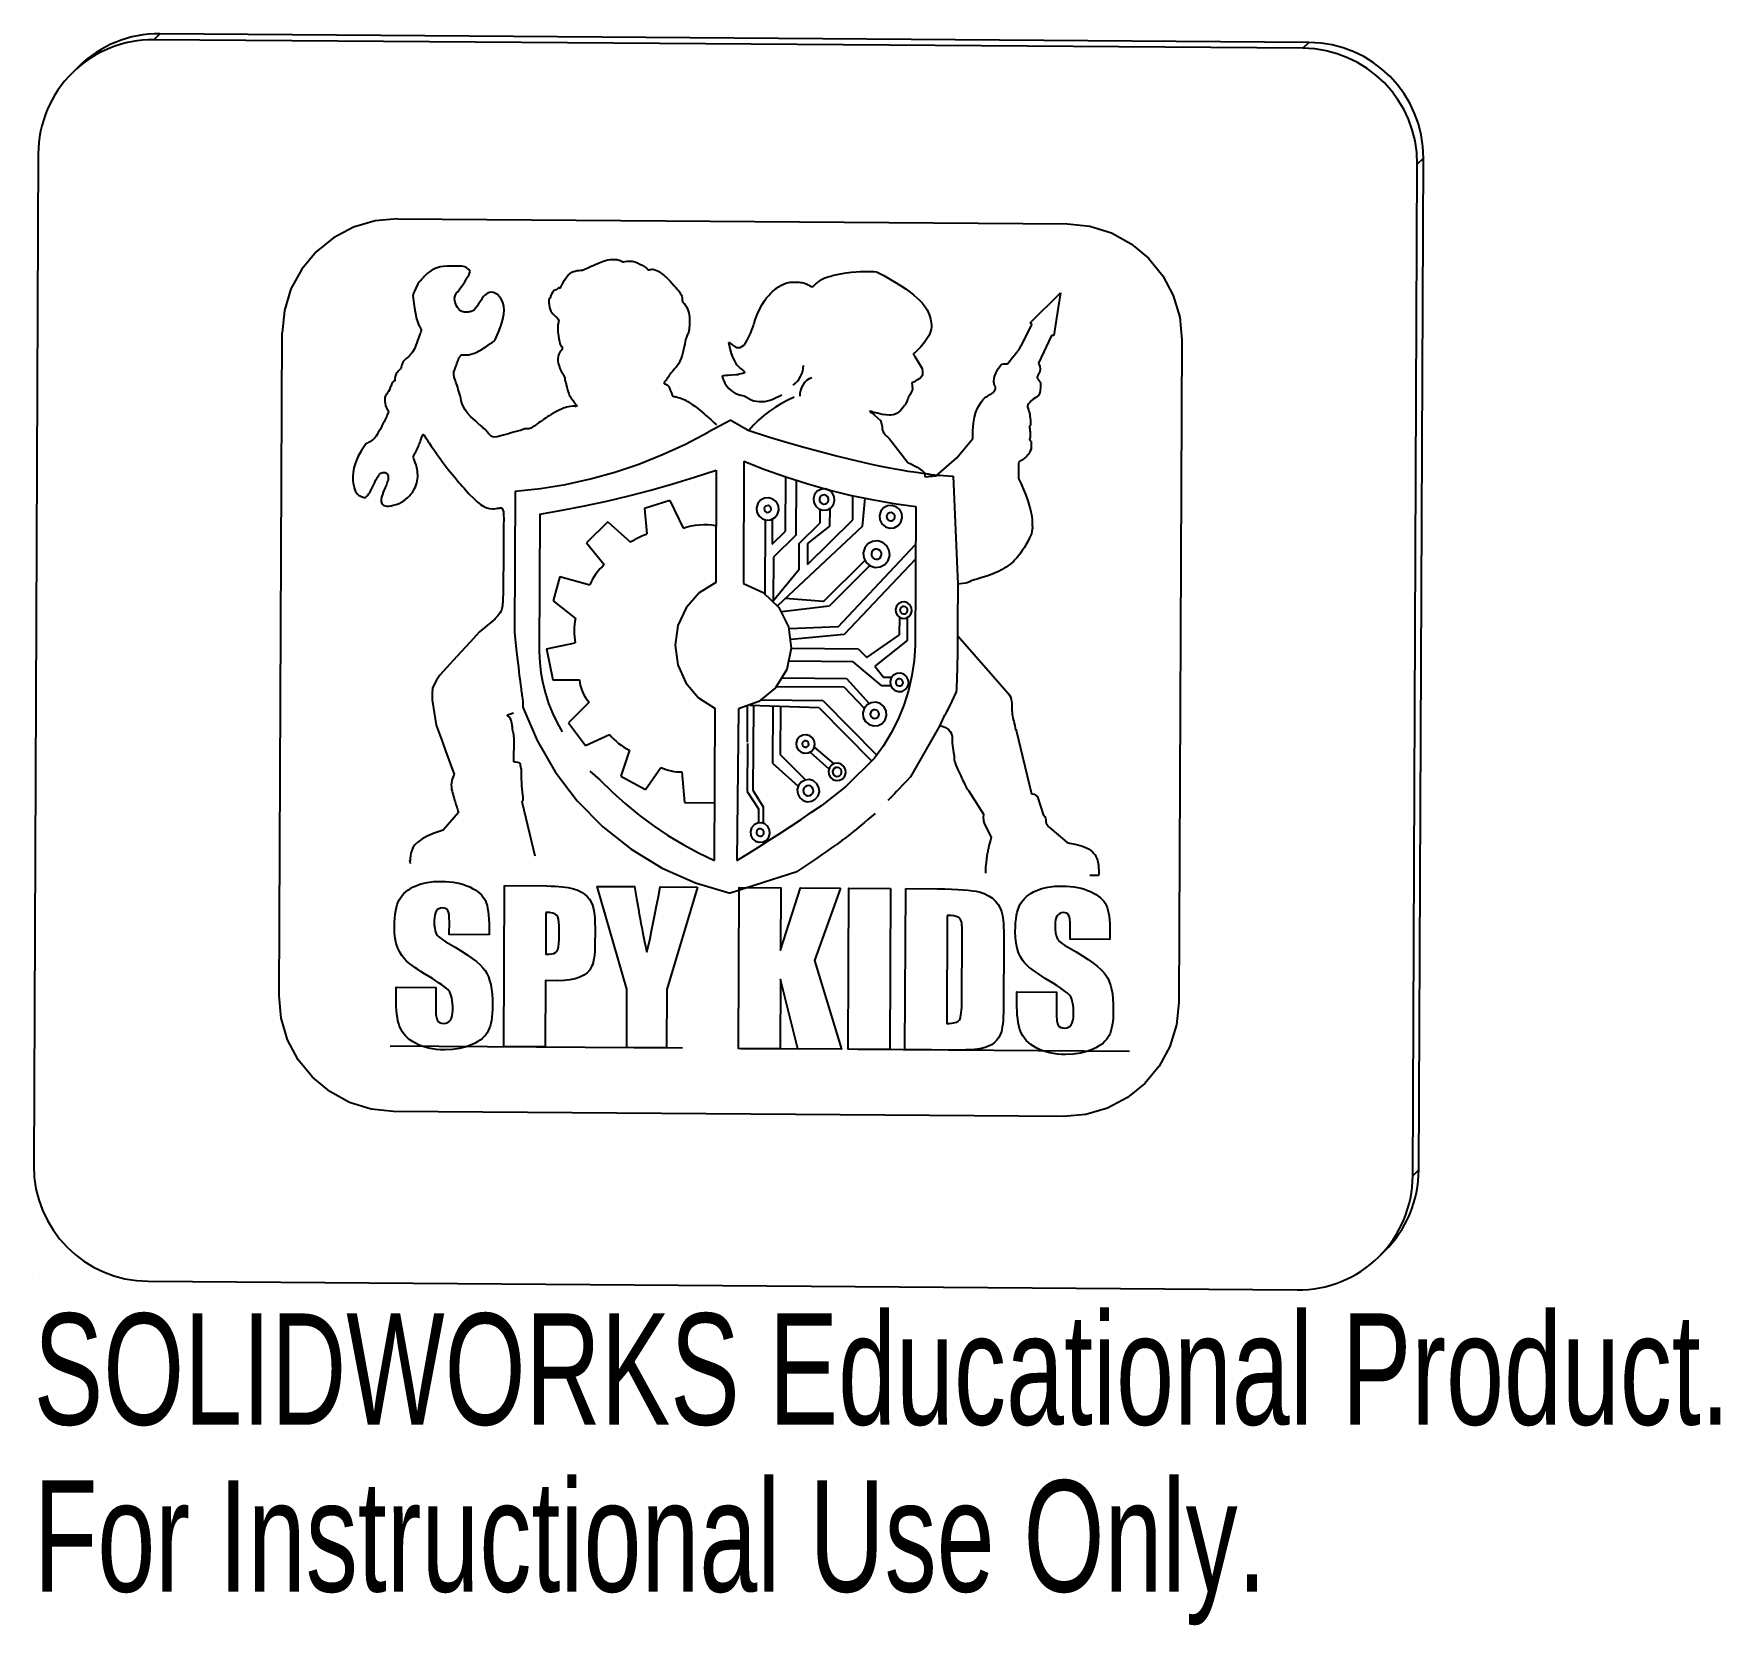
# Model space of a CAD drawing. Header units: millimetres. Extents: x -0.2 to 73, y -15.2 to 53.9.
import ezdxf

# ---------------------------------------------------------------- set-up
doc = ezdxf.new("R2010")
doc.units = ezdxf.units.MM
doc.linetypes.add('CENTERX2', pattern=[20.32, 12.7, -2.54, 2.54, -2.54])
doc.styles.add('SLDTEXTSTYLE0', font='TXT', dxfattribs={"width": 0.7})

msp = doc.modelspace()

# ---------------------------------------------------------------- linework, layer by layer
at = {"color": 7, "linetype": 'Continuous', "lineweight": 25}
for p, q in [((4.973, 53.624), (5.236, 53.882)), ((54.896, 53.249), (4.973, 53.624)), ((55.159, 53.507), (5.236, 53.882)), ((54.896, 53.249), (55.159, 53.507)), ((1.715, 52.462), (1.452, 52.204)), ((-0.042, 48.669), (-0.241, 4.735)), ((59.866, 48.219), (60.129, 48.477)), ((59.931, 4.543), (60.129, 48.477)), ((59.667, 4.285), (59.866, 48.219)), ((59.667, 4.285), (59.931, 4.543)), ((58.173, 0.75), (58.437, 1.008)), ((4.729, -0.295), (54.652, -0.67))]:
    msp.add_line(p, q, dxfattribs=at)
at = {"color": 7, "linetype": 'Continuous'}
for p, q in [((15.561, 45.845), (44.667, 45.626)), ((43.045, 41.329), (44.361, 42.636)), ((44.361, 42.636), (44.215, 41.712)), ((42.678, 40.39), (43.134, 41.265)), ((43.134, 41.265), (43.045, 41.329)), ((44.215, 41.712), (44.07, 40.781)), ((10.416, 12.109), (10.547, 40.89)), ((29.938, 40.486), (30.268, 40.254)), ((30.445, 40.253), (30.636, 40.366)), ((43.976, 40.782), (43.405, 39.57)), ((44.07, 40.781), (43.976, 40.782)), ((49.637, 40.596), (49.507, 11.815)), ((30.268, 40.254), (30.445, 40.253)), ((38.042, 39.869), (38.35, 39.349)), ((30.626, 38.159), (30.927, 37.977)), ((31.869, 38.012), (32.255, 38.197)), ((37.901, 38.726), (37.936, 38.445)), ((36.148, 37.433), (36.545, 37.093)), ((30.048, 37.104), (29.056, 36.579)), ((30.048, 37.104), (30.793, 36.661)), ((30.825, 36.659), (30.834, 36.64)), ((36.939, 36.289), (37.735, 35.266)), ((39.855, 35.472), (40.562, 36.299)), ((43.048, 36.594), (43.047, 36.32)), ((43.093, 36.153), (43.092, 35.841)), ((30.614, 35.319), (30.59, 30.007)), ((38.957, 34.679), (39.855, 35.472)), ((29.409, 34.935), (29.387, 30.058)), ((32.419, 32.284), (32.43, 34.638)), ((32.876, 34.492), (32.865, 32.113)), ((38.475, 34.642), (38.957, 34.679)), ((39.698, 34.674), (39.904, 29.979)), ((42.542, 35.148), (42.539, 34.572)), ((20.679, 34.011), (20.651, 27.901)), ((35.339, 32.776), (35.343, 33.823)), ((35.864, 33.711), (35.748, 32.489)), ((21.744, 33.022), (21.717, 27.035)), ((27.392, 33.61), (26.296, 33.259)), ((26.296, 33.259), (26.388, 32.162)), ((27.392, 33.61), (27.967, 32.406)), ((33.924, 32.638), (33.926, 33.224)), ((34.338, 33.262), (34.334, 32.501)), ((38.079, 33.346), (38.051, 27.322)), ((24.703, 32.692), (23.768, 31.768)), ((24.703, 32.692), (25.688, 31.799)), ((31.529, 32.752), (31.514, 29.569)), ((31.846, 32.802), (31.841, 31.713)), ((31.841, 31.713), (32.419, 32.284)), ((35.748, 32.489), (32.068, 29.039)), ((33.019, 31.744), (33.924, 32.638)), ((33.368, 30.829), (35.339, 32.776)), ((34.334, 32.501), (33.372, 31.741)), ((23.768, 31.768), (24.546, 30.831)), ((32.865, 32.113), (31.895, 31.154)), ((33.014, 30.623), (33.019, 31.744)), ((33.372, 31.741), (33.368, 30.829)), ((34.704, 28.125), (38.071, 31.706)), ((31.895, 31.154), (31.887, 29.247)), ((34.072, 29.23), (35.861, 31.004)), ((36.075, 30.783), (34.319, 29.03)), ((38.068, 31.067), (34.972, 27.793)), ((22.616, 30.314), (22.324, 29.253)), ((22.616, 30.314), (23.913, 29.954)), ((33.014, 30.623), (31.887, 29.247)), ((34.072, 29.23), (32.406, 29.356)), ((39.904, 29.979), (39.896, 28.242)), ((22.324, 29.253), (23.288, 28.482)), ((34.319, 29.03), (32.252, 28.778)), ((19.123, 27.912), (18.716, 27.467)), ((19.705, 28.394), (19.123, 27.912)), ((34.704, 28.125), (32.575, 28.033)), ((37.376, 27.775), (37.379, 28.547)), ((37.704, 28.545), (37.7, 27.537)), ((39.896, 28.242), (39.894, 27.757)), ((18.716, 27.467), (18.139, 26.836)), ((22.03, 27.178), (23.283, 27.432)), ((22.03, 27.178), (22.309, 25.827)), ((34.972, 27.793), (32.659, 27.575)), ((32.67, 27.195), (35.568, 27.173)), ((35.568, 27.173), (35.948, 26.789)), ((35.948, 26.789), (37.376, 27.775)), ((37.7, 27.537), (36.301, 26.417)), ((39.894, 27.757), (41.846, 25.524)), ((18.139, 26.836), (17.691, 26.345)), ((35.353, 26.61), (32.589, 26.631)), ((36.603, 25.563), (35.353, 26.61)), ((36.301, 26.417), (36.679, 25.945)), ((17.251, 25.81), (17.076, 25.481)), ((17.405, 26.033), (17.251, 25.81)), ((17.691, 26.345), (17.405, 26.033)), ((22.309, 25.827), (23.467, 25.818)), ((32.296, 25.91), (35.064, 25.889)), ((35.064, 25.889), (36.048, 24.792)), ((36.679, 25.945), (37.031, 25.943)), ((17.075, 25.235), (17.074, 24.956)), ((17.074, 24.956), (17.242, 23.854)), ((17.076, 25.481), (17.075, 25.235)), ((34.053, 24.917), (31.345, 24.937)), ((34.962, 25.499), (32.024, 25.521)), ((34.053, 24.917), (36.385, 22.555)), ((34.962, 25.499), (35.84, 24.589)), ((36.992, 25.56), (36.603, 25.563)), ((41.846, 25.524), (42.124, 25.206)), ((21.013, 24.869), (21.012, 24.641)), ((23.89, 24.848), (22.985, 23.954)), ((29.332, 17.982), (29.362, 24.578)), ((30.374, 24.57), (30.306, 17.975)), ((30.764, 23.111), (30.771, 24.707)), ((33.887, 24.603), (30.867, 24.704)), ((31.022, 24.699), (31.005, 21.029)), ((31.866, 24.671), (31.855, 22.2)), ((32.194, 24.66), (32.185, 22.587)), ((33.887, 24.603), (36.161, 22.302)), ((39.281, 24.202), (39.121, 23.84)), ((17.242, 23.854), (17.499, 23.155)), ((22.985, 23.954), (23.729, 22.978)), ((23.729, 22.978), (24.765, 23.455)), ((39.121, 23.84), (37.842, 21.618)), ((42.448, 23.587), (42.714, 22.498)), ((17.499, 23.155), (17.65, 22.743)), ((17.65, 22.743), (17.792, 22.357)), ((25.647, 22.77), (25.268, 21.639)), ((30.764, 23.055), (30.754, 20.969)), ((33.67, 22.903), (34.523, 22.182)), ((17.792, 22.357), (17.911, 22.033)), ((17.911, 22.033), (18.023, 21.728)), ((26.338, 21.064), (27.008, 22.016)), ((31.855, 22.2), (32.97, 21.212)), ((32.185, 22.587), (33.28, 21.476)), ((33.484, 22.681), (34.305, 21.961)), ((36.283, 22.422), (35.042, 21.196)), ((42.714, 22.498), (43.104, 20.881)), ((23.924, 21.854), (24.355, 21.485)), ((25.268, 21.639), (26.338, 21.064)), ((27.919, 21.824), (28.037, 20.497)), ((30.754, 20.969), (31.245, 20.229)), ((31.005, 21.029), (31.451, 20.308)), ((35.042, 21.196), (34.008, 20.389)), ((40.361, 21.015), (41.015, 19.992)), ((43.372, 20.738), (43.618, 19.972)), ((18.209, 20.057), (17.543, 19.296)), ((20.981, 20.487), (21.535, 18.188)), ((28.037, 20.497), (29.343, 20.487)), ((31.245, 20.229), (31.242, 19.612)), ((31.451, 20.308), (31.448, 19.598)), ((41.053, 19.607), (41.36, 18.977)), ((43.88, 19.416), (44.652, 18.756)), ((32.909, 17.487), (30.013, 16.556)), ((46.011, 17.326), (45.644, 17.329)), ((44.492, 6.86), (15.386, 7.079))]:
    msp.add_line(p, q, dxfattribs=at)
at = {"color": 7, "linetype": 'CENTERX2'}
msp.add_line((15.242, 9.935), (47.36, 9.693), dxfattribs=at)
at = {"color": 7, "linetype": 'Continuous', "flags": 128}
for points in [[(15.561, 45.845), (14.587, 45.756), (13.649, 45.479), (12.784, 45.024), (12.025, 44.409), (11.4, 43.657), (10.935, 42.798), (10.647, 41.863), (10.547, 40.89)], [(44.667, 45.626), (45.641, 45.523), (46.576, 45.232), (47.437, 44.764), (48.191, 44.138), (48.808, 43.376), (49.265, 42.51), (49.545, 41.571), (49.637, 40.596)], [(29.718, 38.843), (29.782, 38.708), (29.864, 38.583), (29.962, 38.47), (30.075, 38.372), (30.2, 38.29), (30.336, 38.227), (30.479, 38.183), (30.626, 38.159)], [(32.754, 38.625), (32.85, 38.703), (32.936, 38.792), (33.011, 38.89), (33.075, 38.996), (33.126, 39.109), (33.164, 39.227), (33.188, 39.348), (33.198, 39.472)], [(33.558, 38.942), (33.442, 38.889), (33.336, 38.817), (33.244, 38.73), (33.167, 38.628), (33.108, 38.515), (33.068, 38.394), (33.048, 38.268), (33.048, 38.141)], [(32.801, 38.094), (32.519, 37.97), (32.245, 37.829), (31.98, 37.671), (31.725, 37.497), (31.482, 37.309), (31.25, 37.105), (31.031, 36.889), (30.825, 36.659)], [(30.927, 37.977), (31.043, 37.944), (31.161, 37.921), (31.281, 37.91), (31.402, 37.909), (31.522, 37.918), (31.64, 37.939), (31.756, 37.97), (31.869, 38.012)], [(20.679, 34.011), (21.776, 34.132), (22.865, 34.312), (23.943, 34.55), (25.007, 34.845), (26.052, 35.196), (27.078, 35.603), (28.08, 36.065), (29.056, 36.579)], [(30.614, 35.319), (31.514, 34.964), (32.426, 34.639), (33.349, 34.345), (34.281, 34.082), (35.22, 33.85), (36.167, 33.65), (37.121, 33.482), (38.079, 33.346)], [(21.744, 33.022), (22.719, 33.189), (23.69, 33.377), (24.656, 33.585), (25.618, 33.814), (26.574, 34.064), (27.525, 34.334), (28.47, 34.624), (29.409, 34.935)], [(32.109, 33.384), (32.02, 33.551), (31.873, 33.672), (31.692, 33.728), (31.503, 33.711), (31.336, 33.622), (31.215, 33.476), (31.16, 33.295), (31.178, 33.106), (31.267, 32.939), (31.413, 32.817), (31.595, 32.761), (31.783, 32.779), (31.951, 32.868), (32.071, 33.014), (32.127, 33.195), (32.109, 33.384)], [(34.534, 33.786), (34.45, 33.946), (34.311, 34.061), (34.138, 34.114), (33.959, 34.097), (33.8, 34.013), (33.685, 33.874), (33.632, 33.702), (33.65, 33.523), (33.734, 33.363), (33.873, 33.248), (34.046, 33.195), (34.225, 33.212), (34.384, 33.296), (34.499, 33.434), (34.552, 33.607), (34.534, 33.786)], [(34.283, 33.711), (34.247, 33.78), (34.187, 33.83), (34.112, 33.853), (34.034, 33.846), (33.966, 33.81), (33.916, 33.75), (33.893, 33.675), (33.901, 33.597), (33.937, 33.528), (33.997, 33.479), (34.072, 33.456), (34.15, 33.463), (34.218, 33.499), (34.268, 33.559), (34.291, 33.634), (34.283, 33.711)], [(31.787, 33.288), (31.759, 33.339), (31.714, 33.377), (31.658, 33.394), (31.6, 33.388), (31.549, 33.361), (31.511, 33.316), (31.494, 33.26), (31.5, 33.202), (31.527, 33.151), (31.572, 33.113), (31.628, 33.096), (31.686, 33.101), (31.738, 33.129), (31.775, 33.174), (31.792, 33.229), (31.787, 33.288)], [(37.469, 33.049), (37.378, 33.22), (37.229, 33.343), (37.044, 33.4), (36.851, 33.383), (36.68, 33.292), (36.557, 33.143), (36.501, 32.959), (36.519, 32.766), (36.61, 32.595), (36.759, 32.471), (36.944, 32.414), (37.137, 32.432), (37.308, 32.522), (37.431, 32.671), (37.487, 32.856), (37.469, 33.049)], [(37.168, 32.959), (37.135, 33.022), (37.08, 33.067), (37.012, 33.088), (36.942, 33.081), (36.879, 33.048), (36.834, 32.994), (36.813, 32.926), (36.82, 32.856), (36.853, 32.793), (36.908, 32.748), (36.976, 32.727), (37.046, 32.733), (37.109, 32.766), (37.154, 32.821), (37.175, 32.889), (37.168, 32.959)], [(27.967, 32.406), (28.14, 32.463), (28.315, 32.508), (28.494, 32.541), (28.674, 32.562), (28.856, 32.57), (29.037, 32.566), (29.218, 32.55), (29.398, 32.521)], [(25.688, 31.799), (25.77, 31.855), (25.853, 31.907), (25.939, 31.957), (26.026, 32.004), (26.114, 32.048), (26.204, 32.089), (26.296, 32.127), (26.388, 32.162)], [(36.925, 31.447), (36.819, 31.647), (36.644, 31.792), (36.428, 31.859), (36.202, 31.838), (36.002, 31.732), (35.858, 31.558), (35.792, 31.341), (35.814, 31.116), (35.92, 30.916), (36.095, 30.771), (36.311, 30.704), (36.536, 30.725), (36.736, 30.831), (36.88, 31.005), (36.947, 31.222), (36.925, 31.447)], [(24.546, 30.831), (24.447, 30.737), (24.354, 30.638), (24.265, 30.535), (24.182, 30.426), (24.106, 30.314), (24.035, 30.197), (23.971, 30.077), (23.913, 29.954)], [(36.582, 31.345), (36.542, 31.422), (36.475, 31.477), (36.392, 31.503), (36.305, 31.495), (36.229, 31.454), (36.173, 31.387), (36.148, 31.304), (36.156, 31.218), (36.197, 31.141), (36.264, 31.086), (36.347, 31.06), (36.433, 31.068), (36.51, 31.109), (36.565, 31.176), (36.591, 31.259), (36.582, 31.345)], [(29.387, 30.058), (28.665, 29.598), (28.103, 28.954), (27.744, 28.178), (27.619, 27.331), (27.737, 26.482), (28.088, 25.7), (28.645, 25.048), (29.362, 24.578)], [(30.59, 30.007), (31.445, 29.617), (32.124, 28.966), (32.548, 28.127), (32.67, 27.195), (32.475, 26.277), (31.985, 25.477), (31.257, 24.885), (30.374, 24.57)], [(37.897, 28.951), (37.832, 29.074), (37.724, 29.164), (37.59, 29.205), (37.451, 29.192), (37.327, 29.127), (37.238, 29.019), (37.198, 28.885), (37.211, 28.746), (37.277, 28.622), (37.385, 28.533), (37.518, 28.492), (37.657, 28.505), (37.781, 28.57), (37.87, 28.678), (37.911, 28.811), (37.897, 28.951)], [(37.711, 28.895), (37.681, 28.952), (37.632, 28.992), (37.571, 29.011), (37.507, 29.005), (37.451, 28.975), (37.41, 28.926), (37.391, 28.865), (37.397, 28.802), (37.427, 28.745), (37.477, 28.704), (37.538, 28.685), (37.601, 28.691), (37.658, 28.721), (37.698, 28.77), (37.717, 28.831), (37.711, 28.895)], [(23.288, 28.482), (23.266, 28.352), (23.25, 28.221), (23.241, 28.089), (23.237, 27.958), (23.239, 27.826), (23.248, 27.694), (23.262, 27.563), (23.283, 27.432)], [(38.051, 27.322), (38.006, 26.661), (37.908, 26.006), (37.759, 25.36), (37.559, 24.729), (37.31, 24.116), (37.013, 23.525), (36.67, 22.959), (36.283, 22.422)], [(21.717, 27.035), (21.74, 26.579), (21.792, 26.126), (21.875, 25.677), (21.987, 25.234), (22.128, 24.799), (22.297, 24.375), (22.494, 23.963), (22.717, 23.564)], [(23.467, 25.818), (23.484, 25.685), (23.512, 25.553), (23.551, 25.424), (23.6, 25.299), (23.658, 25.177), (23.727, 25.061), (23.804, 24.951), (23.89, 24.848)], [(37.754, 25.829), (37.68, 25.969), (37.558, 26.07), (37.407, 26.117), (37.25, 26.102), (37.11, 26.028), (37.009, 25.907), (36.963, 25.756), (36.978, 25.598), (37.053, 25.458), (37.174, 25.358), (37.326, 25.311), (37.483, 25.325), (37.623, 25.399), (37.723, 25.521), (37.769, 25.672), (37.754, 25.829)], [(37.517, 25.759), (37.489, 25.813), (37.441, 25.853), (37.382, 25.871), (37.321, 25.865), (37.266, 25.836), (37.227, 25.789), (37.209, 25.73), (37.215, 25.669), (37.244, 25.614), (37.292, 25.575), (37.35, 25.557), (37.412, 25.562), (37.466, 25.591), (37.505, 25.639), (37.523, 25.697), (37.517, 25.759)], [(21.012, 24.641), (21.627, 23.189), (22.418, 21.826), (23.374, 20.572), (24.479, 19.447), (25.716, 18.469), (27.065, 17.652), (28.505, 17.011), (30.013, 16.556)], [(36.787, 24.483), (36.692, 24.661), (36.537, 24.79), (36.343, 24.85), (36.142, 24.831), (35.964, 24.737), (35.836, 24.582), (35.777, 24.389), (35.796, 24.188), (35.891, 24.009), (36.047, 23.88), (36.24, 23.821), (36.441, 23.839), (36.619, 23.934), (36.747, 24.089), (36.806, 24.282), (36.787, 24.483)], [(36.474, 24.39), (36.439, 24.455), (36.382, 24.503), (36.311, 24.525), (36.237, 24.518), (36.171, 24.483), (36.124, 24.426), (36.102, 24.355), (36.109, 24.281), (36.144, 24.215), (36.201, 24.168), (36.272, 24.146), (36.346, 24.153), (36.412, 24.187), (36.459, 24.245), (36.481, 24.316), (36.474, 24.39)], [(24.765, 23.455), (24.858, 23.35), (24.957, 23.25), (25.061, 23.155), (25.17, 23.066), (25.283, 22.982), (25.401, 22.905), (25.522, 22.835), (25.647, 22.77)], [(33.675, 23.152), (33.601, 23.292), (33.479, 23.393), (33.328, 23.44), (33.17, 23.425), (33.031, 23.351), (32.93, 23.23), (32.884, 23.078), (32.899, 22.921), (32.973, 22.781), (33.095, 22.68), (33.246, 22.633), (33.404, 22.648), (33.544, 22.722), (33.644, 22.843), (33.69, 22.995), (33.675, 23.152)], [(33.423, 23.077), (33.397, 23.126), (33.354, 23.161), (33.301, 23.178), (33.246, 23.172), (33.197, 23.147), (33.162, 23.104), (33.146, 23.051), (33.151, 22.996), (33.177, 22.947), (33.22, 22.912), (33.273, 22.895), (33.328, 22.901), (33.377, 22.926), (33.412, 22.969), (33.428, 23.022), (33.423, 23.077)], [(27.008, 22.016), (27.116, 21.971), (27.227, 21.932), (27.339, 21.899), (27.454, 21.872), (27.569, 21.851), (27.685, 21.836), (27.802, 21.827), (27.919, 21.824)], [(35.025, 21.936), (34.955, 22.067), (34.841, 22.162), (34.699, 22.205), (34.551, 22.192), (34.42, 22.122), (34.326, 22.008), (34.283, 21.867), (34.297, 21.719), (34.366, 21.588), (34.481, 21.493), (34.623, 21.45), (34.77, 21.463), (34.901, 21.532), (34.995, 21.647), (35.039, 21.788), (35.025, 21.936)], [(34.847, 21.883), (34.812, 21.95), (34.753, 21.999), (34.68, 22.021), (34.604, 22.014), (34.537, 21.979), (34.489, 21.92), (34.467, 21.848), (34.474, 21.772), (34.51, 21.705), (34.568, 21.656), (34.641, 21.633), (34.717, 21.641), (34.784, 21.676), (34.832, 21.735), (34.855, 21.807), (34.847, 21.883)], [(24.355, 21.485), (24.898, 20.946), (25.467, 20.433), (26.059, 19.948), (26.674, 19.493), (27.311, 19.067), (27.967, 18.673), (28.641, 18.311), (29.332, 17.982)], [(33.87, 21.148), (33.782, 21.315), (33.637, 21.435), (33.457, 21.49), (33.27, 21.473), (33.103, 21.385), (32.984, 21.24), (32.929, 21.061), (32.947, 20.873), (33.035, 20.707), (33.18, 20.587), (33.36, 20.531), (33.547, 20.549), (33.713, 20.637), (33.833, 20.781), (33.888, 20.961), (33.87, 21.148)], [(33.622, 21.074), (33.581, 21.151), (33.514, 21.207), (33.431, 21.233), (33.344, 21.224), (33.267, 21.184), (33.212, 21.117), (33.187, 21.034), (33.195, 20.947), (33.236, 20.87), (33.303, 20.815), (33.386, 20.789), (33.473, 20.797), (33.549, 20.838), (33.605, 20.905), (33.63, 20.988), (33.622, 21.074)], [(30.306, 17.975), (30.777, 18.265), (31.245, 18.559), (31.71, 18.856), (32.174, 19.156), (32.636, 19.459), (33.095, 19.766), (33.553, 20.076), (34.008, 20.389)], [(31.727, 19.314), (31.649, 19.461), (31.521, 19.567), (31.362, 19.616), (31.197, 19.601), (31.05, 19.523), (30.944, 19.395), (30.896, 19.237), (30.911, 19.071), (30.989, 18.924), (31.118, 18.818), (31.277, 18.769), (31.442, 18.784), (31.589, 18.862), (31.694, 18.99), (31.743, 19.149), (31.727, 19.314)], [(31.477, 19.24), (31.447, 19.296), (31.397, 19.337), (31.336, 19.356), (31.272, 19.35), (31.215, 19.32), (31.174, 19.271), (31.155, 19.21), (31.162, 19.146), (31.192, 19.089), (31.241, 19.048), (31.303, 19.029), (31.367, 19.035), (31.423, 19.065), (31.464, 19.114), (31.483, 19.176), (31.477, 19.24)], [(32.909, 17.487), (33.129, 17.632), (33.347, 17.778), (33.566, 17.924), (33.783, 18.072), (34, 18.221), (34.216, 18.371), (34.432, 18.522), (34.646, 18.674)], [(19.539, 14.754), (17.812, 14.767), (17.812, 14.767), (17.815, 15.319), (17.815, 15.319), (17.812, 15.496), (17.8, 15.636), (17.778, 15.741), (17.748, 15.812), (17.708, 15.859), (17.656, 15.892), (17.593, 15.914), (17.517, 15.92), (17.517, 15.92), (17.435, 15.912), (17.363, 15.887), (17.301, 15.844), (17.249, 15.784), (17.209, 15.706), (17.182, 15.61), (17.163, 15.495), (17.157, 15.363), (17.157, 15.363), (17.162, 15.192), (17.178, 15.044), (17.204, 14.918), (17.242, 14.815), (17.242, 14.815), (17.269, 14.769), (17.306, 14.719), (17.355, 14.668), (17.416, 14.615), (17.486, 14.56), (17.57, 14.503), (17.665, 14.444), (17.77, 14.383), (17.77, 14.383), (18.073, 14.209), (18.348, 14.042), (18.592, 13.882), (18.806, 13.73), (18.992, 13.586), (19.147, 13.45), (19.273, 13.322), (19.369, 13.201), (19.369, 13.201), (19.446, 13.074), (19.512, 12.93), (19.566, 12.769), (19.612, 12.588), (19.647, 12.392), (19.671, 12.176), (19.686, 11.943), (19.69, 11.692), (19.69, 11.692), (19.686, 11.51), (19.677, 11.339), (19.662, 11.181), (19.642, 11.036), (19.616, 10.904), (19.584, 10.783), (19.548, 10.676), (19.505, 10.58), (19.454, 10.493), (19.394, 10.41), (19.323, 10.329), (19.241, 10.253), (19.15, 10.18), (19.047, 10.112), (18.935, 10.047), (18.811, 9.985), (18.543, 9.881), (18.256, 9.808), (17.947, 9.765), (17.618, 9.752), (17.618, 9.752), (17.434, 9.757), (17.258, 9.773), (17.088, 9.796), (16.927, 9.828), (16.77, 9.869), (16.621, 9.919), (16.479, 9.977), (16.344, 10.044), (16.219, 10.119), (16.104, 10.198), (16.001, 10.281), (15.909, 10.369), (15.828, 10.462), (15.76, 10.56), (15.701, 10.662), (15.655, 10.769), (15.617, 10.885), (15.584, 11.011), (15.558, 11.15), (15.535, 11.299), (15.518, 11.462), (15.506, 11.634), (15.499, 11.818), (15.498, 12.013), (15.498, 12.013), (15.5, 12.482), (15.5, 12.482), (17.226, 12.469), (17.226, 12.469), (17.222, 11.563), (17.222, 11.563), (17.223, 11.463), (17.227, 11.373), (17.231, 11.292), (17.24, 11.22), (17.25, 11.157), (17.264, 11.104), (17.279, 11.06), (17.297, 11.025), (17.343, 10.972), (17.403, 10.935), (17.479, 10.912), (17.57, 10.904), (17.57, 10.904), (17.663, 10.912), (17.742, 10.94), (17.81, 10.984), (17.864, 11.048), (17.907, 11.13), (17.937, 11.231), (17.955, 11.348), (17.962, 11.484), (17.962, 11.484), (17.96, 11.636), (17.953, 11.775), (17.941, 11.899), (17.922, 12.011), (17.899, 12.108), (17.87, 12.192), (17.837, 12.261), (17.798, 12.318), (17.798, 12.318), (17.746, 12.371), (17.677, 12.432), (17.592, 12.5), (17.489, 12.576), (17.37, 12.659), (17.233, 12.75), (17.079, 12.848), (16.907, 12.954), (16.907, 12.954), (16.736, 13.061), (16.578, 13.161), (16.437, 13.253), (16.31, 13.339), (16.2, 13.416), (16.104, 13.486), (16.024, 13.548), (15.958, 13.604), (15.848, 13.718), (15.747, 13.851), (15.657, 14.003), (15.577, 14.175), (15.511, 14.369), (15.466, 14.588), (15.437, 14.832), (15.429, 15.101), (15.429, 15.101), (15.434, 15.298), (15.444, 15.48), (15.461, 15.648), (15.485, 15.803), (15.515, 15.945), (15.552, 16.073), (15.596, 16.187), (15.645, 16.287), (15.702, 16.377), (15.768, 16.463), (15.841, 16.543), (15.923, 16.619), (16.012, 16.689), (16.11, 16.755), (16.216, 16.814), (16.329, 16.869), (16.577, 16.959), (16.849, 17.024), (17.146, 17.062), (17.466, 17.072), (17.466, 17.072), (17.644, 17.067), (17.816, 17.055), (17.981, 17.035), (18.139, 17.009), (18.29, 16.975), (18.435, 16.934), (18.572, 16.885), (18.703, 16.829), (18.826, 16.768), (18.938, 16.704), (19.038, 16.635), (19.129, 16.564), (19.207, 16.487), (19.276, 16.408), (19.333, 16.324), (19.379, 16.238), (19.417, 16.141), (19.451, 16.029), (19.479, 15.903), (19.503, 15.76), (19.52, 15.602), (19.532, 15.429), (19.539, 15.24), (19.541, 15.035), (19.541, 15.035), (19.539, 14.754)], [(20.207, 16.887), (22.052, 16.873), (22.052, 16.873), (22.234, 16.871), (22.405, 16.863), (22.564, 16.853), (22.714, 16.84), (22.852, 16.822), (22.98, 16.801), (23.097, 16.777), (23.202, 16.749), (23.391, 16.685), (23.554, 16.606), (23.692, 16.517), (23.805, 16.413), (23.898, 16.299), (23.974, 16.173), (24.034, 16.036), (24.077, 15.887), (24.094, 15.804), (24.109, 15.712), (24.12, 15.608), (24.129, 15.493), (24.137, 15.368), (24.142, 15.233), (24.144, 15.088), (24.145, 14.931), (24.145, 14.931), (24.142, 14.331), (24.142, 14.331), (24.139, 14.172), (24.132, 14.024), (24.121, 13.887), (24.105, 13.763), (24.084, 13.647), (24.059, 13.544), (24.03, 13.452), (23.997, 13.371), (23.911, 13.229), (23.796, 13.106), (23.652, 13), (23.478, 12.911), (23.275, 12.842), (23.043, 12.794), (22.783, 12.766), (22.494, 12.758), (22.494, 12.758), (21.997, 12.762), (21.997, 12.762), (21.984, 9.884), (21.984, 9.884), (20.175, 9.898), (20.175, 9.898), (20.207, 16.887)], [(28.594, 16.824), (27.258, 12.374), (27.258, 12.374), (27.247, 9.844), (27.247, 9.844), (25.52, 9.857), (25.52, 9.857), (25.531, 12.387), (25.531, 12.387), (24.236, 16.857), (24.236, 16.857), (25.86, 16.845), (25.86, 16.845), (25.905, 16.583), (25.947, 16.333), (25.989, 16.093), (26.029, 15.866), (26.068, 15.648), (26.104, 15.444), (26.14, 15.249), (26.174, 15.067), (26.207, 14.894), (26.237, 14.735), (26.267, 14.585), (26.295, 14.448), (26.322, 14.32), (26.348, 14.206), (26.37, 14.101), (26.393, 14.009), (26.393, 14.009), (26.462, 14.293), (26.532, 14.597), (26.603, 14.922), (26.674, 15.266), (26.746, 15.629), (26.82, 16.011), (26.895, 16.414), (26.97, 16.836), (26.97, 16.836), (28.594, 16.824)], [(46.51, 14.552), (44.783, 14.564), (44.783, 14.564), (44.785, 15.117), (44.785, 15.117), (44.782, 15.293), (44.77, 15.433), (44.749, 15.539), (44.718, 15.61), (44.679, 15.656), (44.626, 15.69), (44.563, 15.711), (44.487, 15.718), (44.487, 15.718), (44.405, 15.71), (44.333, 15.684), (44.271, 15.641), (44.22, 15.581), (44.179, 15.503), (44.152, 15.407), (44.133, 15.293), (44.128, 15.16), (44.128, 15.16), (44.132, 14.99), (44.148, 14.842), (44.175, 14.716), (44.213, 14.612), (44.213, 14.612), (44.239, 14.566), (44.276, 14.517), (44.325, 14.465), (44.386, 14.412), (44.457, 14.358), (44.54, 14.3), (44.635, 14.242), (44.74, 14.181), (44.74, 14.181), (45.044, 14.006), (45.318, 13.84), (45.563, 13.68), (45.776, 13.528), (45.962, 13.384), (46.117, 13.248), (46.244, 13.12), (46.339, 12.998), (46.339, 12.998), (46.416, 12.872), (46.482, 12.727), (46.537, 12.566), (46.582, 12.386), (46.617, 12.189), (46.642, 11.973), (46.656, 11.74), (46.66, 11.49), (46.66, 11.49), (46.657, 11.307), (46.647, 11.137), (46.632, 10.979), (46.612, 10.834), (46.586, 10.701), (46.555, 10.581), (46.518, 10.473), (46.475, 10.377), (46.425, 10.29), (46.364, 10.207), (46.293, 10.127), (46.212, 10.05), (46.12, 9.978), (46.017, 9.909), (45.905, 9.844), (45.781, 9.782), (45.514, 9.679), (45.227, 9.605), (44.917, 9.563), (44.588, 9.55), (44.588, 9.55), (44.404, 9.555), (44.228, 9.57), (44.059, 9.594), (43.897, 9.626), (43.741, 9.667), (43.592, 9.717), (43.449, 9.774), (43.315, 9.842), (43.189, 9.916), (43.074, 9.995), (42.972, 10.078), (42.879, 10.166), (42.799, 10.26), (42.73, 10.358), (42.671, 10.46), (42.626, 10.567), (42.588, 10.683), (42.555, 10.809), (42.528, 10.948), (42.506, 11.097), (42.489, 11.259), (42.477, 11.431), (42.47, 11.615), (42.468, 11.81), (42.468, 11.81), (42.47, 12.279), (42.47, 12.279), (44.197, 12.266), (44.197, 12.266), (44.193, 11.361), (44.193, 11.361), (44.194, 11.26), (44.197, 11.17), (44.202, 11.089), (44.21, 11.017), (44.22, 10.954), (44.234, 10.902), (44.25, 10.858), (44.267, 10.823), (44.313, 10.77), (44.374, 10.732), (44.449, 10.71), (44.541, 10.701), (44.541, 10.701), (44.633, 10.71), (44.713, 10.737), (44.78, 10.782), (44.834, 10.846), (44.877, 10.928), (44.907, 11.029), (44.925, 11.146), (44.932, 11.282), (44.932, 11.282), (44.931, 11.433), (44.924, 11.572), (44.911, 11.697), (44.892, 11.809), (44.87, 11.905), (44.841, 11.989), (44.807, 12.059), (44.768, 12.116), (44.768, 12.116), (44.717, 12.169), (44.648, 12.23), (44.562, 12.297), (44.459, 12.374), (44.34, 12.457), (44.203, 12.548), (44.05, 12.645), (43.878, 12.752), (43.878, 12.752), (43.706, 12.859), (43.549, 12.959), (43.408, 13.051), (43.281, 13.137), (43.171, 13.213), (43.075, 13.283), (42.994, 13.346), (42.929, 13.401), (42.819, 13.515), (42.718, 13.648), (42.627, 13.801), (42.547, 13.972), (42.481, 14.167), (42.436, 14.386), (42.407, 14.63), (42.4, 14.898), (42.4, 14.898), (42.404, 15.095), (42.414, 15.277), (42.432, 15.446), (42.456, 15.601), (42.486, 15.742), (42.522, 15.87), (42.566, 15.984), (42.616, 16.084), (42.673, 16.175), (42.739, 16.26), (42.811, 16.341), (42.894, 16.416), (42.982, 16.486), (43.08, 16.552), (43.186, 16.612), (43.299, 16.666), (43.548, 16.757), (43.819, 16.822), (44.116, 16.859), (44.436, 16.87), (44.436, 16.87), (44.615, 16.864), (44.787, 16.853), (44.951, 16.832), (45.109, 16.807), (45.261, 16.772), (45.406, 16.731), (45.543, 16.683), (45.674, 16.626), (45.797, 16.565), (45.908, 16.501), (46.008, 16.433), (46.099, 16.361), (46.177, 16.285), (46.246, 16.206), (46.303, 16.122), (46.349, 16.035), (46.387, 15.939), (46.422, 15.827), (46.449, 15.701), (46.473, 15.558), (46.49, 15.4), (46.502, 15.226), (46.509, 15.037), (46.511, 14.833), (46.511, 14.833), (46.51, 14.552)], [(34.802, 16.778), (33.678, 13.63), (33.678, 13.63), (34.853, 9.787), (34.853, 9.787), (32.961, 9.802), (32.961, 9.802), (32.194, 12.804), (32.194, 12.804), (32.18, 9.807), (32.18, 9.807), (30.371, 9.821), (30.371, 9.821), (30.403, 16.811), (30.403, 16.811), (32.212, 16.797), (32.212, 16.797), (32.2, 14.081), (32.2, 14.081), (33.075, 16.79), (33.075, 16.79), (34.802, 16.778)], [(36.981, 16.761), (36.949, 9.772), (36.949, 9.772), (35.14, 9.785), (35.14, 9.785), (35.172, 16.775), (35.172, 16.775), (36.981, 16.761)], [(37.639, 16.756), (39.02, 16.746), (39.02, 16.746), (39.341, 16.742), (39.634, 16.734), (39.901, 16.723), (40.141, 16.708), (40.353, 16.688), (40.538, 16.666), (40.697, 16.641), (40.828, 16.611), (41.05, 16.539), (41.243, 16.449), (41.408, 16.339), (41.543, 16.209), (41.655, 16.066), (41.741, 15.916), (41.806, 15.757), (41.848, 15.591), (41.861, 15.496), (41.874, 15.38), (41.883, 15.244), (41.892, 15.089), (41.897, 14.911), (41.902, 14.715), (41.903, 14.496), (41.903, 14.258), (41.903, 14.258), (41.892, 11.811), (41.892, 11.811), (41.89, 11.586), (41.885, 11.379), (41.877, 11.193), (41.867, 11.026), (41.853, 10.878), (41.837, 10.751), (41.818, 10.642), (41.797, 10.554), (41.743, 10.404), (41.672, 10.272), (41.586, 10.157), (41.481, 10.059), (41.362, 9.977), (41.231, 9.909), (41.086, 9.854), (40.927, 9.812), (40.84, 9.796), (40.742, 9.783), (40.633, 9.771), (40.515, 9.763), (40.385, 9.756), (40.246, 9.751), (40.096, 9.749), (39.935, 9.749), (39.935, 9.749), (37.607, 9.767), (37.607, 9.767), (37.639, 16.756)], [(22.01, 15.722), (22.002, 13.917), (22.002, 13.917), (22.074, 13.914), (22.136, 13.912), (22.136, 13.912), (22.252, 13.919), (22.347, 13.941), (22.424, 13.981), (22.482, 14.034), (22.525, 14.114), (22.555, 14.226), (22.574, 14.373), (22.581, 14.553), (22.581, 14.553), (22.583, 15.136), (22.583, 15.136), (22.578, 15.302), (22.557, 15.437), (22.522, 15.539), (22.474, 15.61), (22.403, 15.658), (22.302, 15.693), (22.171, 15.715), (22.01, 15.722)], [(39.443, 15.591), (39.421, 10.904), (39.421, 10.904), (39.528, 10.906), (39.624, 10.913), (39.711, 10.925), (39.785, 10.941), (39.848, 10.964), (39.902, 10.991), (39.945, 11.024), (39.976, 11.061), (40, 11.109), (40.021, 11.175), (40.04, 11.258), (40.056, 11.359), (40.068, 11.476), (40.076, 11.611), (40.082, 11.764), (40.084, 11.934), (40.084, 11.934), (40.096, 14.702), (40.096, 14.702), (40.097, 14.818), (40.095, 14.922), (40.093, 15.016), (40.089, 15.1), (40.084, 15.172), (40.08, 15.232), (40.072, 15.282), (40.064, 15.322), (40.042, 15.386), (40.009, 15.442), (39.964, 15.487), (39.907, 15.524), (39.832, 15.552), (39.73, 15.574), (39.599, 15.586), (39.443, 15.591)], [(15.386, 7.079), (14.413, 7.182), (13.477, 7.473), (12.616, 7.941), (11.863, 8.568), (11.245, 9.329), (10.788, 10.195), (10.508, 11.134), (10.416, 12.109)], [(49.507, 11.815), (49.406, 10.842), (49.118, 9.908), (48.653, 9.048), (48.029, 8.296), (47.269, 7.681), (46.404, 7.226), (45.466, 6.949), (44.492, 6.86)], [(0, 0), (0, 0)], [(0, 0), (0, 0)], [(0, 0), (0, 0)], [(0, 0), (0, 0)], [(0, 0), (0, 0)], [(0, 0), (0, 0)], [(0, 0), (0, 0)], [(0, 0), (0, 0)]]:
    msp.add_lwpolyline(points, dxfattribs=at)
at = {"color": 7, "linetype": 'Continuous', "lineweight": 25}
for centre, radius, start, end in [((4.933, 48.649), 4.975, 89.54296, 179.76932), ((5.197, 48.905), 4.977, 89.54697, 134.39126), ((55.119, 48.498), 5.01, 359.76762, 89.54165), ((54.856, 48.24), 5.01, 359.76762, 89.54165), ((4.769, 4.714), 5.01, 179.76762, 269.54165), ((54.953, 4.563), 4.977, 314.41637, 359.76427), ((54.692, 4.305), 4.975, 269.54296, 359.76932)]:
    msp.add_arc(centre, radius, start, end, dxfattribs=at)
at = {"color": 7, "linetype": 'Continuous'}
for points, knots in [([(22.635, 42.818), (22.871, 43.408), (23.292, 43.628), (23.545, 43.591), (23.747, 43.677), (24.604, 44.083), (24.924, 44.102), (25.233, 44.051), (25.361, 43.955), (25.513, 44.008), (25.832, 44.016), (26.394, 43.737), (26.442, 43.629), (26.477, 43.628), (26.643, 43.669), (26.948, 43.585), (27.557, 42.985), (27.826, 42.662), (27.937, 42.483), (27.929, 42.269), (27.942, 42.343), (27.929, 42.269)], [0, 0, 0, 0, 0.093905, 0.163992, 0.201773, 0.234248, 0.374386, 0.421609, 0.467849, 0.491495, 0.515207, 0.562316, 0.654787, 0.672321, 0.67755, 0.702786, 0.749389, 0.875311, 0.937391, 0.968383, 1, 1, 1, 1]), ([(18.723, 43.557), (18.627, 43.689), (18.486, 43.784), (18.152, 43.79), (17.48, 43.79), (17.323, 43.731), (17.171, 43.675), (16.88, 43.516), (16.446, 43.017), (16.575, 43.201), (16.446, 43.017)], [0, 0, 0, 0, 0.061326, 0.124965, 0.250501, 0.502538, 0.565904, 0.626501, 0.7514, 1, 1, 1, 1]), ([(18.177, 42.678), (18.535, 43.143), (18.723, 43.557), (18.667, 43.415), (18.723, 43.557)], [0, 0, 0, 0, 0.563563, 1, 1, 1, 1]), ([(31.097, 41.457), (31.378, 42.209), (31.918, 42.787), (32.246, 42.971), (32.516, 43.092), (32.81, 43.094), (33.044, 43.094), (33.327, 43.047), (33.45, 42.935), (33.583, 42.89), (33.667, 42.95), (33.729, 43.014), (33.842, 43.107), (34.05, 43.269), (35.182, 43.584), (36.378, 43.545), (35.984, 43.575), (36.378, 43.545)], [0, 0, 0, 0, 0.126239, 0.250774, 0.309875, 0.356393, 0.402665, 0.439412, 0.484415, 0.510557, 0.532512, 0.548702, 0.562712, 0.585725, 0.627325, 0.811993, 1, 1, 1, 1]), ([(36.378, 43.545), (38.126, 42.621), (38.734, 41.842), (38.807, 40.866), (38.148, 40.121), (38.055, 40.037), (38.001, 40.005), (37.971, 39.966), (38.042, 39.869), (38.001, 39.901), (38.042, 39.869)], [0, 0, 0, 0, 0.373003, 0.559333, 0.744215, 0.932433, 0.956073, 0.968024, 0.977257, 1, 1, 1, 1]), ([(16.226, 42.51), (16.356, 41.483), (16.466, 41.242), (16.547, 41.129), (16.611, 41.024), (16.408, 40.515), (16.259, 39.978), (15.822, 39.726), (15.729, 39.479), (15.719, 39.342), (15.619, 39.266), (15.453, 39.068), (15.447, 38.803), (15.437, 38.895), (15.447, 38.803)], [0, 0, 0, 0, 0.244867, 0.307583, 0.340471, 0.369513, 0.499273, 0.631331, 0.751005, 0.813612, 0.846026, 0.875875, 0.937077, 1, 1, 1, 1]), ([(16.446, 43.017), (16.301, 42.742), (16.226, 42.51), (16.248, 42.588), (16.226, 42.51)], [0, 0, 0, 0, 0.560356, 1, 1, 1, 1]), ([(19.789, 40.562), (20.282, 41.598), (20.207, 42.226), (19.863, 42.643), (19.497, 42.686), (19.249, 42.425), (19.003, 41.99), (18.824, 41.815), (18.591, 41.792), (18.334, 41.791), (18.168, 41.965), (17.966, 42.396), (18.177, 42.678), (18.08, 42.587), (18.177, 42.678)], [0, 0, 0, 0, 0.214387, 0.332232, 0.432993, 0.501711, 0.56899, 0.662268, 0.709072, 0.752783, 0.80068, 0.845475, 0.934208, 1, 1, 1, 1]), ([(22.635, 42.818), (22.594, 42.849), (22.561, 42.853), (22.514, 42.811), (22.44, 42.743), (22.389, 42.745), (22.347, 42.726), (22.227, 42.556), (22.211, 42.436), (22.193, 42.392), (22.151, 42.382), (22.139, 42.365), (22.136, 42.337), (22.139, 42.272), (22.139, 42.17), (22.194, 41.774), (22.53, 41.548), (22.573, 41.458), (22.559, 41.357), (22.503, 41.163), (22.585, 40.566), (22.621, 40.419), (22.644, 40.345), (22.709, 40.299), (22.724, 40.233), (22.707, 40.159), (22.598, 40.056), (22.489, 39.774), (22.567, 39.487), (22.674, 39.204), (22.779, 39.097), (22.819, 38.956), (22.965, 38.295), (23.046, 38.144), (23.152, 38.015), (23.351, 37.736), (23.356, 37.722), (23.353, 37.71), (23.311, 37.697), (23.269, 37.704), (22.93, 37.708), (22.386, 37.451), (21.708, 37.013), (21.399, 36.756), (21.208, 36.712), (21.102, 36.733), (21.008, 36.691), (21.039, 36.711), (21.008, 36.691)], [0, 0, 0, 0, 0.00597, 0.009724, 0.017068, 0.028726, 0.034698, 0.040027, 0.064149, 0.078241, 0.083714, 0.08879, 0.091231, 0.094483, 0.102055, 0.113816, 0.1602, 0.207182, 0.218736, 0.230513, 0.253995, 0.32381, 0.341325, 0.350269, 0.359563, 0.367368, 0.376171, 0.393586, 0.428746, 0.463168, 0.498232, 0.515682, 0.532646, 0.611098, 0.630935, 0.65026, 0.689932, 0.691667, 0.693034, 0.698164, 0.703071, 0.742394, 0.812238, 0.905983, 0.952715, 0.975424, 0.987985, 1, 1, 1, 1]), ([(27.929, 42.269), (28.221, 41.939), (28.26, 41.497), (28.245, 41.053), (28.207, 40.949), (28.204, 40.894), (28.175, 40.846), (28.085, 40.645), (27.935, 39.776), (27.7, 39.408), (27.383, 39.106), (27.299, 38.901), (27.142, 38.747), (27.14, 38.72), (27.15, 38.691), (27.183, 38.671), (27.225, 38.666), (27.298, 38.621), (27.371, 38.535), (27.386, 38.427), (27.48, 38.29), (27.473, 38.204), (27.518, 38.139), (27.844, 38.089), (28.433, 37.784), (29.417, 36.9), (29.101, 37.196), (29.417, 36.9)], [0, 0, 0, 0, 0.062294, 0.125104, 0.187992, 0.203681, 0.211542, 0.21945, 0.250725, 0.375666, 0.437532, 0.499706, 0.531171, 0.562275, 0.566138, 0.570502, 0.575893, 0.581902, 0.594001, 0.609936, 0.62539, 0.648904, 0.661134, 0.672406, 0.719065, 0.812896, 1, 1, 1, 1]), ([(30.636, 40.366), (30.96, 40.949), (31.097, 41.457), (31.06, 41.284), (31.097, 41.457)], [0, 0, 0, 0, 0.559055, 1, 1, 1, 1]), ([(18.934, 37.084), (18.377, 37.544), (18.331, 38.142), (17.993, 38.994), (17.986, 39.192), (18.093, 39.399), (18.233, 39.844), (18.3, 39.926), (18.396, 39.95), (18.636, 39.917), (19.066, 40.055), (19.789, 40.562), (19.561, 40.384), (19.789, 40.562)], [0, 0, 0, 0, 0.146536, 0.26849, 0.454657, 0.494941, 0.542351, 0.637452, 0.658837, 0.67903, 0.72845, 0.820271, 1, 1, 1, 1]), ([(29.938, 40.486), (30.069, 39.698), (30.557, 39.284), (30.366, 39.406), (30.557, 39.284)], [0, 0, 0, 0, 0.555265, 1, 1, 1, 1]), ([(42.06, 39.553), (42.392, 39.955), (42.562, 40.148), (42.678, 40.39), (42.645, 40.306), (42.678, 40.39)], [0, 0, 0, 0, 0.498045, 0.744216, 1, 1, 1, 1]), ([(43.405, 39.57), (43.518, 39.353), (43.448, 39.128), (43.361, 39.033), (43.343, 38.932), (43.497, 38.74), (43.426, 38.796), (43.497, 38.74)], [0, 0, 0, 0, 0.254457, 0.501141, 0.635624, 0.742999, 1, 1, 1, 1]), ([(30.263, 39.073), (29.676, 39.033), (29.667, 39.019), (29.667, 38.995), (29.686, 38.933), (29.711, 38.874), (29.718, 38.853), (29.719, 38.847), (29.718, 38.843), (29.718, 38.844), (29.718, 38.843)], [0, 0, 0, 0, 0.744264, 0.766382, 0.796522, 0.878566, 0.95974, 0.987167, 0.995483, 1, 1, 1, 1]), ([(30.557, 39.284), (30.637, 39.198), (30.641, 39.171), (30.63, 39.148), (30.263, 39.073), (30.411, 39.058), (30.263, 39.073)], [0, 0, 0, 0, 0.215236, 0.26433, 0.311679, 1, 1, 1, 1]), ([(38.35, 39.349), (38.409, 39.125), (38.311, 38.916), (37.901, 38.726), (38.054, 38.765), (37.901, 38.726)], [0, 0, 0, 0, 0.252972, 0.505159, 1, 1, 1, 1]), ([(40.562, 36.299), (40.52, 37.332), (41.078, 38.2), (41.341, 38.194), (41.525, 38.388), (41.56, 38.507), (41.497, 38.615), (41.445, 38.866), (41.628, 39.347), (41.805, 39.541), (41.932, 39.55), (42.06, 39.553), (42.018, 39.551), (42.06, 39.553)], [0, 0, 0, 0, 0.249797, 0.499768, 0.56329, 0.62809, 0.658036, 0.688447, 0.750159, 0.874708, 0.938133, 0.968882, 1, 1, 1, 1]), ([(15.447, 38.803), (15.388, 38.795), (15.352, 38.763), (15.302, 38.673), (15.208, 38.382), (15.122, 38.268), (15.02, 38.151), (14.989, 37.847), (15.112, 37.57), (15.166, 37.51), (15.165, 37.434), (15.105, 37.291), (14.966, 37.017), (14.687, 36.447), (14.492, 36.212), (14.207, 36.092), (14.309, 36.122), (14.207, 36.092)], [0, 0, 0, 0, 0.018048, 0.032719, 0.064142, 0.15698, 0.200272, 0.247591, 0.340232, 0.432338, 0.45664, 0.479614, 0.526686, 0.620334, 0.8131, 0.90603, 1, 1, 1, 1]), ([(37.936, 38.445), (37.866, 38.264), (37.738, 38.096), (37.708, 37.904), (37.594, 37.744), (37.642, 37.793), (37.594, 37.744)], [0, 0, 0, 0, 0.2434712, 0.5088782, 0.7529328, 1, 1, 1, 1]), ([(43.426, 38.187), (43.034, 37.913), (42.869, 37.726), (43.001, 37.532), (43.07, 37.058), (43.071, 36.936), (43.056, 36.881), (43.017, 36.832), (43.048, 36.594), (43.011, 36.682), (43.048, 36.594)], [0, 0, 0, 0, 0.2491167, 0.3788507, 0.5012213, 0.7500653, 0.8134936, 0.843168, 0.8754887, 1, 1, 1, 1]), ([(43.497, 38.74), (43.504, 38.425), (43.426, 38.187), (43.458, 38.266), (43.426, 38.187)], [0, 0, 0, 0, 0.557256, 1, 1, 1, 1]), ([(36.105, 37.495), (36.082, 37.481), (36.08, 37.47), (36.148, 37.433), (36.114, 37.439), (36.148, 37.433)], [0, 0, 0, 0, 0.23208, 0.331104, 1, 1, 1, 1]), ([(37.594, 37.744), (37.34, 37.374), (36.937, 37.256), (36.105, 37.495), (36.373, 37.372), (36.105, 37.495)], [0, 0, 0, 0, 0.2590129, 0.5013796, 1, 1, 1, 1]), ([(21.008, 36.691), (20.865, 36.636), (20.715, 36.616), (20.427, 36.522), (19.843, 36.35), (19.685, 36.354), (19.57, 36.449), (19.381, 36.697), (19.345, 36.702), (19.315, 36.725), (19.267, 36.784), (19.152, 36.878), (18.934, 37.084), (19.002, 37.011), (18.934, 37.084)], [0, 0, 0, 0, 0.062889, 0.124949, 0.249465, 0.500278, 0.564957, 0.62627, 0.754332, 0.769069, 0.784362, 0.815594, 0.876669, 1, 1, 1, 1]), ([(30.793, 36.661), (35.68, 35.101), (39.698, 34.674), (38.346, 34.757), (39.698, 34.674)], [0, 0, 0, 0, 0.559307, 1, 1, 1, 1]), ([(36.545, 37.093), (36.624, 36.87), (36.601, 36.628), (36.763, 36.453), (36.939, 36.289), (36.884, 36.344), (36.939, 36.289)], [0, 0, 0, 0, 0.246924, 0.500741, 0.749494, 1, 1, 1, 1]), ([(14.207, 36.092), (13.574, 35.229), (13.608, 34.175), (13.796, 33.861), (14.12, 33.724), (14.226, 33.768), (14.296, 33.869), (14.428, 34.07), (14.619, 34.513), (14.774, 34.791), (14.928, 34.838), (15.091, 34.816), (15.173, 34.677), (15.162, 34.516), (15.052, 34.215), (14.853, 33.775), (14.83, 33.536), (14.969, 33.343), (15.667, 33.423), (16.229, 33.883), (16.502, 34.541), (16.367, 35.248), (16.26, 35.407), (16.25, 35.56), (16.44, 35.863), (16.648, 36.447), (16.671, 36.48), (16.696, 36.487), (16.854, 36.232), (17.535, 35.226), (18.924, 33.551), (19.41, 33.197), (20.003, 33.285), (20.096, 33.32), (20.176, 33.099), (20.174, 32.557), (20.16, 30.392), (20.154, 29.294), (20.092, 28.754), (19.705, 28.394), (19.861, 28.5), (19.705, 28.394)], [0, 0, 0, 0, 0.052508, 0.104185, 0.122122, 0.139343, 0.144971, 0.151018, 0.162808, 0.186454, 0.202094, 0.209972, 0.21803, 0.225939, 0.233842, 0.24958, 0.273251, 0.285018, 0.296664, 0.331118, 0.366731, 0.401702, 0.436955, 0.44634, 0.453835, 0.471374, 0.501846, 0.503778, 0.505053, 0.519722, 0.579198, 0.685704, 0.715133, 0.744503, 0.749372, 0.760931, 0.787492, 0.893604, 0.947445, 0.974091, 1, 1, 1, 1]), ([(43.047, 36.32), (43.011, 36.282), (43.021, 36.245), (43.048, 36.217), (43.093, 36.153), (43.08, 36.176), (43.093, 36.153)], [0, 0, 0, 0, 0.253128, 0.4356404, 0.6260722, 1, 1, 1, 1]), ([(37.735, 35.266), (38.198, 35.046), (38.408, 34.878), (38.481, 34.776), (38.475, 34.642), (38.484, 34.689), (38.475, 34.642)], [0, 0, 0, 0, 0.492803, 0.75072, 0.87123, 1, 1, 1, 1]), ([(42.555, 35.285), (42.543, 35.209), (42.542, 35.148), (42.541, 35.168), (42.542, 35.148)], [0, 0, 0, 0, 0.559864, 1, 1, 1, 1]), ([(43.092, 35.841), (42.985, 35.613), (42.847, 35.474), (42.555, 35.285), (42.655, 35.344), (42.555, 35.285)], [0, 0, 0, 0, 0.316622, 0.562624, 1, 1, 1, 1]), ([(42.539, 34.572), (43.179, 33.293), (43.104, 32.164), (43.172, 32.549), (43.104, 32.164)], [0, 0, 0, 0, 0.558027, 1, 1, 1, 1]), ([(43.104, 32.164), (42.668, 31.215), (41.89, 30.513), (39.904, 29.979), (40.6, 30.074), (39.904, 29.979)], [0, 0, 0, 0, 0.251823, 0.504475, 1, 1, 1, 1]), ([(20.651, 27.901), (20.816, 26.199), (21.013, 24.869), (20.942, 25.312), (21.013, 24.869)], [0, 0, 0, 0, 0.559827, 1, 1, 1, 1]), ([(39.894, 27.757), (39.884, 26.385), (39.836, 25.31), (39.855, 25.668), (39.836, 25.31)], [0, 0, 0, 0, 0.560285, 1, 1, 1, 1]), ([(39.836, 25.31), (39.55, 24.677), (39.281, 24.202), (39.374, 24.358), (39.281, 24.202)], [0, 0, 0, 0, 0.56002, 1, 1, 1, 1]), ([(42.124, 25.206), (42.241, 25.024), (42.247, 24.817), (42.238, 24.397), (42.448, 23.587), (42.354, 23.855), (42.448, 23.587)], [0, 0, 0, 0, 0.128771, 0.252522, 0.502441, 1, 1, 1, 1]), ([(20.606, 24.373), (20.387, 24.314), (20.323, 24.283), (20.324, 24.279), (20.326, 24.275), (20.338, 24.268), (20.392, 24.245), (20.499, 24.078), (20.537, 23.876), (20.537, 23.671), (20.615, 23.491), (20.606, 22.672), (20.611, 22.472), (20.6, 22.359), (20.596, 22.278), (20.613, 22.271), (20.826, 22.255), (20.873, 22.229), (20.893, 22.19), (20.882, 22.083), (20.925, 21.99), (20.942, 21.892), (20.939, 21.685), (20.938, 21.274), (21.026, 20.673), (21.019, 20.594), (20.968, 20.538), (20.963, 20.517), (20.981, 20.487), (20.973, 20.497), (20.981, 20.487)], [0, 0, 0, 0, 0.0506734, 0.0666353, 0.0675147, 0.0685396, 0.0715528, 0.0848092, 0.1290299, 0.174885, 0.2207432, 0.2646539, 0.4476343, 0.4923161, 0.5178618, 0.5359726, 0.5400771, 0.587661, 0.5996539, 0.6096431, 0.6337372, 0.6566294, 0.6788697, 0.7249939, 0.8169567, 0.9527268, 0.9704282, 0.9874417, 0.9923219, 1, 1, 1, 1]), ([(39.121, 23.84), (39.335, 23.792), (39.582, 23.616), (39.676, 23.378), (39.636, 23.124), (39.822, 22.119), (39.697, 22.454), (39.822, 22.119)], [0, 0, 0, 0, 0.106622, 0.253807, 0.378519, 0.503612, 1, 1, 1, 1]), ([(39.822, 22.119), (39.977, 21.765), (40.113, 21.494), (40.231, 21.215), (40.361, 21.015), (40.315, 21.08), (40.361, 21.015)], [0, 0, 0, 0, 0.314067, 0.559987, 0.806258, 1, 1, 1, 1]), ([(18.023, 21.728), (17.845, 21.339), (17.947, 20.902), (18.209, 20.057), (18.132, 20.335), (18.209, 20.057)], [0, 0, 0, 0, 0.243205, 0.49799, 1, 1, 1, 1]), ([(37.842, 21.618), (37.304, 21.029), (36.868, 20.579), (37.014, 20.728), (36.868, 20.579)], [0, 0, 0, 0, 0.559987, 1, 1, 1, 1]), ([(43.104, 20.881), (43.28, 20.853), (43.372, 20.738), (43.346, 20.783), (43.372, 20.738)], [0, 0, 0, 0, 0.547228, 1, 1, 1, 1]), ([(36.318, 20.027), (35.402, 19.243), (34.646, 18.674), (34.901, 18.86), (34.646, 18.674)], [0, 0, 0, 0, 0.560328, 1, 1, 1, 1]), ([(41.015, 19.992), (40.992, 19.771), (41.053, 19.607), (41.027, 19.661), (41.053, 19.607)], [0, 0, 0, 0, 0.5603744, 1, 1, 1, 1]), ([(43.618, 19.972), (43.724, 19.853), (43.73, 19.692), (43.745, 19.532), (43.88, 19.416), (43.825, 19.449), (43.88, 19.416)], [0, 0, 0, 0, 0.242211, 0.486876, 0.730821, 1, 1, 1, 1]), ([(17.543, 19.296), (16.412, 18.943), (16.113, 18.443), (16.114, 17.848), (16.091, 18.049), (16.114, 17.848)], [0, 0, 0, 0, 0.5018, 0.748524, 1, 1, 1, 1]), ([(41.202, 18.374), (41.105, 17.847), (41.112, 17.426), (41.103, 17.567), (41.112, 17.426)], [0, 0, 0, 0, 0.560137, 1, 1, 1, 1]), ([(41.36, 18.977), (41.259, 18.643), (41.202, 18.374), (41.219, 18.464), (41.202, 18.374)], [0, 0, 0, 0, 0.560015, 1, 1, 1, 1]), ([(44.652, 18.756), (44.935, 18.695), (45.227, 18.644), (45.779, 18.436), (46.043, 17.919), (46.011, 17.326), (46.042, 17.523), (46.011, 17.326)], [0, 0, 0, 0, 0.1232113, 0.2493691, 0.5004023, 0.7473077, 1, 1, 1, 1])]:
    msp.add_open_spline(points, degree=3, knots=knots, dxfattribs=at)

# ---------------------------------------------------------------- texts
at = {"color": 7, "linetype": 'Continuous', "char_height": 4.83362, "attachment_point": 1, "style": 'SLDTEXTSTYLE0'}
for s, insert in [('SOLIDWORKS Educational Product.', (-0.241, -1.69)), ('For Instructional Use Only.', (-0.241, -8.94))]:
    msp.add_mtext(s, dxfattribs=dict(at, insert=insert))

doc.saveas('drawing.dxf')
